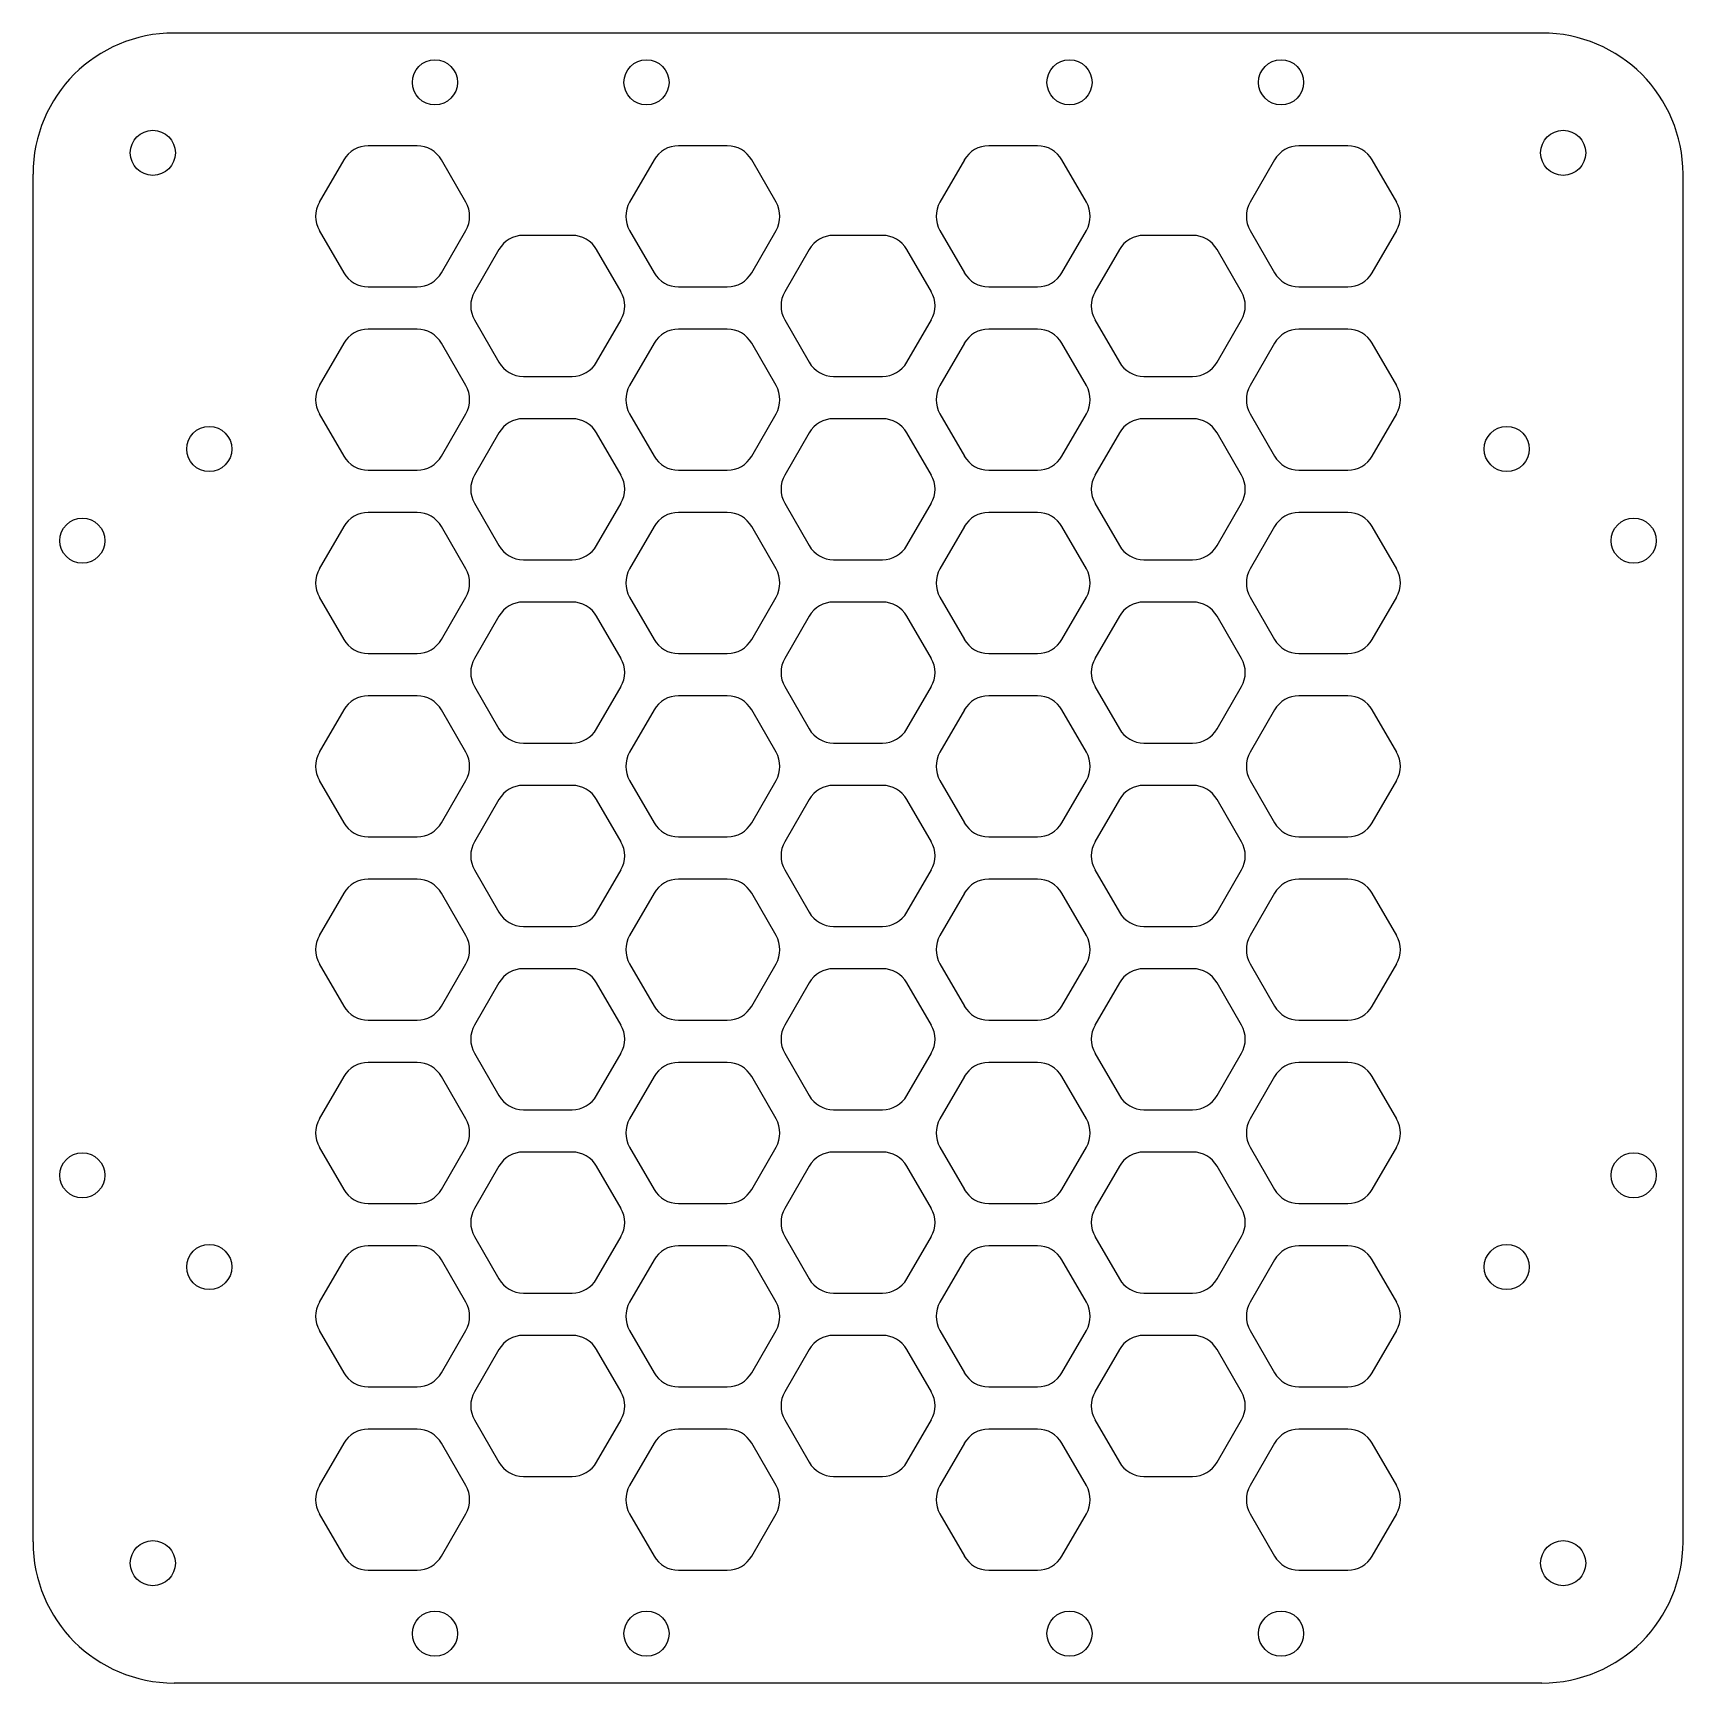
# Model space of a CAD drawing. Header units: millimetres. Extents: x -58 to 58, y -58 to 58.
import ezdxf

# ---------------------------------------------------------------- set-up
doc = ezdxf.new("R2010")
doc.units = ezdxf.units.MM

msp = doc.modelspace()

# ---------------------------------------------------------------- linework, layer by layer
at = {"color": 7, "linetype": 'Continuous', "lineweight": 25}
for p, q in [((48.5, 58.5), (-48.5, 58.5)), ((-31.27, 50.5), (-34.73, 50.5)), ((-9.27, 50.5), (-12.73, 50.5)), ((12.73, 50.5), (9.27, 50.5)), ((34.73, 50.5), (31.27, 50.5)), ((-36.46, 49.5), (-38.2, 46.5)), ((-27.8, 46.5), (-29.54, 49.5)), ((-14.46, 49.5), (-16.2, 46.5)), ((-5.8, 46.5), (-7.54, 49.5)), ((7.54, 49.5), (5.8, 46.5)), ((16.2, 46.5), (14.46, 49.5)), ((29.54, 49.5), (27.8, 46.5)), ((38.2, 46.5), (36.46, 49.5)), ((-58.5, -48.5), (-58.5, 48.5)), ((58.5, -48.5), (58.5, 48.5)), ((-38.2, 44.5), (-36.46, 41.5)), ((-29.54, 41.5), (-27.8, 44.5)), ((-16.2, 44.5), (-14.46, 41.5)), ((-7.54, 41.5), (-5.8, 44.5)), ((5.8, 44.5), (7.54, 41.5)), ((14.46, 41.5), (16.2, 44.5)), ((27.8, 44.5), (29.54, 41.5)), ((36.46, 41.5), (38.2, 44.5)), ((-20.27, 44.15), (-23.73, 44.15)), ((1.73, 44.15), (-1.73, 44.15)), ((23.73, 44.15), (20.27, 44.15)), ((-25.46, 43.15), (-27.2, 40.15)), ((-16.8, 40.15), (-18.54, 43.15)), ((-3.46, 43.15), (-5.2, 40.15)), ((5.2, 40.15), (3.46, 43.15)), ((18.54, 43.15), (16.8, 40.15)), ((27.2, 40.15), (25.46, 43.15)), ((-34.73, 40.5), (-31.27, 40.5)), ((-12.73, 40.5), (-9.27, 40.5)), ((9.27, 40.5), (12.73, 40.5)), ((31.27, 40.5), (34.73, 40.5)), ((-31.27, 37.5), (-34.73, 37.5)), ((-27.2, 38.15), (-25.46, 35.15)), ((-18.54, 35.15), (-16.8, 38.15)), ((-9.27, 37.5), (-12.73, 37.5)), ((-5.2, 38.15), (-3.46, 35.15)), ((3.46, 35.15), (5.2, 38.15)), ((12.73, 37.5), (9.27, 37.5)), ((16.8, 38.15), (18.54, 35.15)), ((25.46, 35.15), (27.2, 38.15)), ((34.73, 37.5), (31.27, 37.5)), ((-36.46, 36.5), (-38.2, 33.5)), ((-27.8, 33.5), (-29.54, 36.5)), ((-14.46, 36.5), (-16.2, 33.5)), ((-5.8, 33.5), (-7.54, 36.5)), ((7.54, 36.5), (5.8, 33.5)), ((16.2, 33.5), (14.46, 36.5)), ((29.54, 36.5), (27.8, 33.5)), ((38.2, 33.5), (36.46, 36.5)), ((-23.73, 34.15), (-20.27, 34.15)), ((-1.73, 34.15), (1.73, 34.15)), ((20.27, 34.15), (23.73, 34.15)), ((-38.2, 31.5), (-36.46, 28.5)), ((-29.54, 28.5), (-27.8, 31.5)), ((-20.27, 31.15), (-23.73, 31.15)), ((-16.2, 31.5), (-14.46, 28.5)), ((-7.54, 28.5), (-5.8, 31.5)), ((1.73, 31.15), (-1.73, 31.15)), ((5.8, 31.5), (7.54, 28.5)), ((14.46, 28.5), (16.2, 31.5)), ((23.73, 31.15), (20.27, 31.15)), ((27.8, 31.5), (29.54, 28.5)), ((36.46, 28.5), (38.2, 31.5)), ((-25.46, 30.15), (-27.2, 27.15)), ((-16.8, 27.15), (-18.54, 30.15)), ((-3.46, 30.15), (-5.2, 27.15)), ((5.2, 27.15), (3.46, 30.15)), ((18.54, 30.15), (16.8, 27.15)), ((27.2, 27.15), (25.46, 30.15)), ((-34.73, 27.5), (-31.27, 27.5)), ((-12.73, 27.5), (-9.27, 27.5)), ((9.27, 27.5), (12.73, 27.5)), ((31.27, 27.5), (34.73, 27.5)), ((-27.2, 25.15), (-25.46, 22.15)), ((-18.54, 22.15), (-16.8, 25.15)), ((-5.2, 25.15), (-3.46, 22.15)), ((3.46, 22.15), (5.2, 25.15)), ((16.8, 25.15), (18.54, 22.15)), ((25.46, 22.15), (27.2, 25.15)), ((-36.46, 23.5), (-38.2, 20.5)), ((-31.27, 24.5), (-34.73, 24.5)), ((-27.8, 20.5), (-29.54, 23.5)), ((-14.46, 23.5), (-16.2, 20.5)), ((-9.27, 24.5), (-12.73, 24.5)), ((-5.8, 20.5), (-7.54, 23.5)), ((7.54, 23.5), (5.8, 20.5)), ((12.73, 24.5), (9.27, 24.5)), ((16.2, 20.5), (14.46, 23.5)), ((29.54, 23.5), (27.8, 20.5)), ((34.73, 24.5), (31.27, 24.5)), ((38.2, 20.5), (36.46, 23.5)), ((-23.73, 21.15), (-20.27, 21.15)), ((-1.73, 21.15), (1.73, 21.15)), ((20.27, 21.15), (23.73, 21.15)), ((-38.2, 18.5), (-36.46, 15.5)), ((-29.54, 15.5), (-27.8, 18.5)), ((-20.27, 18.15), (-23.73, 18.15)), ((-16.2, 18.5), (-14.46, 15.5)), ((-7.54, 15.5), (-5.8, 18.5)), ((1.73, 18.15), (-1.73, 18.15)), ((5.8, 18.5), (7.54, 15.5)), ((14.46, 15.5), (16.2, 18.5)), ((23.73, 18.15), (20.27, 18.15)), ((27.8, 18.5), (29.54, 15.5)), ((36.46, 15.5), (38.2, 18.5)), ((-25.46, 17.15), (-27.2, 14.15)), ((-16.8, 14.15), (-18.54, 17.15)), ((-3.46, 17.15), (-5.2, 14.15)), ((5.2, 14.15), (3.46, 17.15)), ((18.54, 17.15), (16.8, 14.15)), ((27.2, 14.15), (25.46, 17.15)), ((-34.73, 14.5), (-31.27, 14.5)), ((-12.73, 14.5), (-9.27, 14.5)), ((9.27, 14.5), (12.73, 14.5)), ((31.27, 14.5), (34.73, 14.5)), ((-27.2, 12.15), (-25.46, 9.15)), ((-18.54, 9.15), (-16.8, 12.15)), ((-5.2, 12.15), (-3.46, 9.15)), ((3.46, 9.15), (5.2, 12.15)), ((16.8, 12.15), (18.54, 9.15)), ((25.46, 9.15), (27.2, 12.15)), ((-31.27, 11.5), (-34.73, 11.5)), ((-9.27, 11.5), (-12.73, 11.5)), ((12.73, 11.5), (9.27, 11.5)), ((34.73, 11.5), (31.27, 11.5)), ((-36.46, 10.5), (-38.2, 7.5)), ((-27.8, 7.5), (-29.54, 10.5)), ((-14.46, 10.5), (-16.2, 7.5)), ((-5.8, 7.5), (-7.54, 10.5)), ((7.54, 10.5), (5.8, 7.5)), ((16.2, 7.5), (14.46, 10.5)), ((29.54, 10.5), (27.8, 7.5)), ((38.2, 7.5), (36.46, 10.5)), ((-23.73, 8.15), (-20.27, 8.15)), ((-1.73, 8.15), (1.73, 8.15)), ((20.27, 8.15), (23.73, 8.15)), ((-38.2, 5.5), (-36.46, 2.5)), ((-29.54, 2.5), (-27.8, 5.5)), ((-20.27, 5.15), (-23.73, 5.15)), ((-16.2, 5.5), (-14.46, 2.5)), ((-7.54, 2.5), (-5.8, 5.5)), ((1.73, 5.15), (-1.73, 5.15)), ((5.8, 5.5), (7.54, 2.5)), ((14.46, 2.5), (16.2, 5.5)), ((23.73, 5.15), (20.27, 5.15)), ((27.8, 5.5), (29.54, 2.5)), ((36.46, 2.5), (38.2, 5.5)), ((-25.46, 4.15), (-27.2, 1.15)), ((-16.8, 1.15), (-18.54, 4.15)), ((-3.46, 4.15), (-5.2, 1.15)), ((5.2, 1.15), (3.46, 4.15)), ((18.54, 4.15), (16.8, 1.15)), ((27.2, 1.15), (25.46, 4.15)), ((-34.73, 1.5), (-31.27, 1.5)), ((-12.73, 1.5), (-9.27, 1.5)), ((9.27, 1.5), (12.73, 1.5)), ((31.27, 1.5), (34.73, 1.5)), ((-27.2, -0.85), (-25.46, -3.85)), ((-18.54, -3.85), (-16.8, -0.85)), ((-5.2, -0.85), (-3.46, -3.85)), ((3.46, -3.85), (5.2, -0.85)), ((16.8, -0.85), (18.54, -3.85)), ((25.46, -3.85), (27.2, -0.85)), ((-31.27, -1.5), (-34.73, -1.5)), ((-9.27, -1.5), (-12.73, -1.5)), ((12.73, -1.5), (9.27, -1.5)), ((34.73, -1.5), (31.27, -1.5)), ((-36.46, -2.5), (-38.2, -5.5)), ((-27.8, -5.5), (-29.54, -2.5)), ((-14.46, -2.5), (-16.2, -5.5)), ((-5.8, -5.5), (-7.54, -2.5)), ((7.54, -2.5), (5.8, -5.5)), ((16.2, -5.5), (14.46, -2.5)), ((29.54, -2.5), (27.8, -5.5)), ((38.2, -5.5), (36.46, -2.5)), ((-23.73, -4.85), (-20.27, -4.85)), ((-1.73, -4.85), (1.73, -4.85)), ((20.27, -4.85), (23.73, -4.85)), ((-38.2, -7.5), (-36.46, -10.5)), ((-29.54, -10.5), (-27.8, -7.5)), ((-20.27, -7.85), (-23.73, -7.85)), ((-16.2, -7.5), (-14.46, -10.5)), ((-7.54, -10.5), (-5.8, -7.5)), ((1.73, -7.85), (-1.73, -7.85)), ((5.8, -7.5), (7.54, -10.5)), ((14.46, -10.5), (16.2, -7.5)), ((23.73, -7.85), (20.27, -7.85)), ((27.8, -7.5), (29.54, -10.5)), ((36.46, -10.5), (38.2, -7.5)), ((-25.46, -8.85), (-27.2, -11.85)), ((-16.8, -11.85), (-18.54, -8.85)), ((-3.46, -8.85), (-5.2, -11.85)), ((5.2, -11.85), (3.46, -8.85)), ((18.54, -8.85), (16.8, -11.85)), ((27.2, -11.85), (25.46, -8.85)), ((-34.73, -11.5), (-31.27, -11.5)), ((-12.73, -11.5), (-9.27, -11.5)), ((9.27, -11.5), (12.73, -11.5)), ((31.27, -11.5), (34.73, -11.5)), ((-27.2, -13.85), (-25.46, -16.85)), ((-18.54, -16.85), (-16.8, -13.85)), ((-5.2, -13.85), (-3.46, -16.85)), ((3.46, -16.85), (5.2, -13.85)), ((16.8, -13.85), (18.54, -16.85)), ((25.46, -16.85), (27.2, -13.85)), ((-31.27, -14.5), (-34.73, -14.5)), ((-9.27, -14.5), (-12.73, -14.5)), ((12.73, -14.5), (9.27, -14.5)), ((34.73, -14.5), (31.27, -14.5)), ((-36.46, -15.5), (-38.2, -18.5)), ((-27.8, -18.5), (-29.54, -15.5)), ((-14.46, -15.5), (-16.2, -18.5)), ((-5.8, -18.5), (-7.54, -15.5)), ((7.54, -15.5), (5.8, -18.5)), ((16.2, -18.5), (14.46, -15.5)), ((29.54, -15.5), (27.8, -18.5)), ((38.2, -18.5), (36.46, -15.5)), ((-23.73, -17.85), (-20.27, -17.85)), ((-1.73, -17.85), (1.73, -17.85)), ((20.27, -17.85), (23.73, -17.85)), ((-38.2, -20.5), (-36.46, -23.5)), ((-29.54, -23.5), (-27.8, -20.5)), ((-20.27, -20.85), (-23.73, -20.85)), ((-16.2, -20.5), (-14.46, -23.5)), ((-7.54, -23.5), (-5.8, -20.5)), ((1.73, -20.85), (-1.73, -20.85)), ((5.8, -20.5), (7.54, -23.5)), ((14.46, -23.5), (16.2, -20.5)), ((23.73, -20.85), (20.27, -20.85)), ((27.8, -20.5), (29.54, -23.5)), ((36.46, -23.5), (38.2, -20.5)), ((-25.46, -21.85), (-27.2, -24.85)), ((-16.8, -24.85), (-18.54, -21.85)), ((-3.46, -21.85), (-5.2, -24.85)), ((5.2, -24.85), (3.46, -21.85)), ((18.54, -21.85), (16.8, -24.85)), ((27.2, -24.85), (25.46, -21.85)), ((-34.73, -24.5), (-31.27, -24.5)), ((-12.73, -24.5), (-9.27, -24.5)), ((9.27, -24.5), (12.73, -24.5)), ((31.27, -24.5), (34.73, -24.5)), ((-27.2, -26.85), (-25.46, -29.85)), ((-18.54, -29.85), (-16.8, -26.85)), ((-5.2, -26.85), (-3.46, -29.85)), ((3.46, -29.85), (5.2, -26.85)), ((16.8, -26.85), (18.54, -29.85)), ((25.46, -29.85), (27.2, -26.85)), ((-31.27, -27.5), (-34.73, -27.5)), ((-9.27, -27.5), (-12.73, -27.5)), ((12.73, -27.5), (9.27, -27.5)), ((34.73, -27.5), (31.27, -27.5)), ((-36.46, -28.5), (-38.2, -31.5)), ((-27.8, -31.5), (-29.54, -28.5)), ((-14.46, -28.5), (-16.2, -31.5)), ((-5.8, -31.5), (-7.54, -28.5)), ((7.54, -28.5), (5.8, -31.5)), ((16.2, -31.5), (14.46, -28.5)), ((29.54, -28.5), (27.8, -31.5)), ((38.2, -31.5), (36.46, -28.5)), ((-23.73, -30.85), (-20.27, -30.85)), ((-1.73, -30.85), (1.73, -30.85)), ((20.27, -30.85), (23.73, -30.85)), ((-38.2, -33.5), (-36.46, -36.5)), ((-29.54, -36.5), (-27.8, -33.5)), ((-20.27, -33.85), (-23.73, -33.85)), ((-16.2, -33.5), (-14.46, -36.5)), ((-7.54, -36.5), (-5.8, -33.5)), ((1.73, -33.85), (-1.73, -33.85)), ((5.8, -33.5), (7.54, -36.5)), ((14.46, -36.5), (16.2, -33.5)), ((23.73, -33.85), (20.27, -33.85)), ((27.8, -33.5), (29.54, -36.5)), ((36.46, -36.5), (38.2, -33.5)), ((-25.46, -34.85), (-27.2, -37.85)), ((-16.8, -37.85), (-18.54, -34.85)), ((-3.46, -34.85), (-5.2, -37.85)), ((5.2, -37.85), (3.46, -34.85)), ((18.54, -34.85), (16.8, -37.85)), ((27.2, -37.85), (25.46, -34.85)), ((-34.73, -37.5), (-31.27, -37.5)), ((-12.73, -37.5), (-9.27, -37.5)), ((9.27, -37.5), (12.73, -37.5)), ((31.27, -37.5), (34.73, -37.5)), ((-31.27, -40.5), (-34.73, -40.5)), ((-27.2, -39.85), (-25.46, -42.85)), ((-18.54, -42.85), (-16.8, -39.85)), ((-9.27, -40.5), (-12.73, -40.5)), ((-5.2, -39.85), (-3.46, -42.85)), ((3.46, -42.85), (5.2, -39.85)), ((12.73, -40.5), (9.27, -40.5)), ((16.8, -39.85), (18.54, -42.85)), ((25.46, -42.85), (27.2, -39.85)), ((34.73, -40.5), (31.27, -40.5)), ((-36.46, -41.5), (-38.2, -44.5)), ((-27.8, -44.5), (-29.54, -41.5)), ((-14.46, -41.5), (-16.2, -44.5)), ((-5.8, -44.5), (-7.54, -41.5)), ((7.54, -41.5), (5.8, -44.5)), ((16.2, -44.5), (14.46, -41.5)), ((29.54, -41.5), (27.8, -44.5)), ((38.2, -44.5), (36.46, -41.5)), ((-23.73, -43.85), (-20.27, -43.85)), ((-1.73, -43.85), (1.73, -43.85)), ((20.27, -43.85), (23.73, -43.85)), ((-38.2, -46.5), (-36.46, -49.5)), ((-29.54, -49.5), (-27.8, -46.5)), ((-16.2, -46.5), (-14.46, -49.5)), ((-7.54, -49.5), (-5.8, -46.5)), ((5.8, -46.5), (7.54, -49.5)), ((14.46, -49.5), (16.2, -46.5)), ((27.8, -46.5), (29.54, -49.5)), ((36.46, -49.5), (38.2, -46.5)), ((-34.73, -50.5), (-31.27, -50.5)), ((-12.73, -50.5), (-9.27, -50.5)), ((9.27, -50.5), (12.73, -50.5)), ((31.27, -50.5), (34.73, -50.5)), ((48.5, -58.5), (-48.5, -58.5))]:
    msp.add_line(p, q, dxfattribs=at)
for centre in [(-30, 55), (-15, 55), (15, 55), (30, 55), (-50, 50), (50, 50), (-46, 29), (46, 29), (-55, 22.5), (55, 22.5), (-55, -22.5), (55, -22.5), (-46, -29), (46, -29), (-50, -50), (50, -50), (-30, -55), (-15, -55), (15, -55), (30, -55)]:
    msp.add_circle(centre, 1.6, dxfattribs=at)
for centre, radius, start, end in [((-48.5, 48.5), 10, 90, 180), ((48.5, 48.5), 10, 0, 90), ((-34.73, 48.5), 2, 90, 150), ((-31.27, 48.5), 2, 30, 90), ((-12.73, 48.5), 2, 90, 150), ((-9.27, 48.5), 2, 30, 90), ((9.27, 48.5), 2, 90, 150), ((12.73, 48.5), 2, 30, 90), ((31.27, 48.5), 2, 90, 150), ((34.73, 48.5), 2, 30, 90), ((-36.46, 45.5), 2, 150, 210), ((-29.54, 45.5), 2, 330, 30), ((-14.46, 45.5), 2, 150, 210), ((-7.54, 45.5), 2, 330, 30), ((7.54, 45.5), 2, 150, 210), ((14.46, 45.5), 2, 330, 30), ((29.54, 45.5), 2, 150, 210), ((36.46, 45.5), 2, 330, 30), ((-23.73, 42.15), 2, 90, 150), ((-20.27, 42.15), 2, 30, 90), ((-1.73, 42.15), 2, 90, 150), ((1.73, 42.15), 2, 30, 90), ((20.27, 42.15), 2, 90, 150), ((23.73, 42.15), 2, 30, 90), ((-34.73, 42.5), 2, 210, 270), ((-31.27, 42.5), 2, 270, 330), ((-12.73, 42.5), 2, 210, 270), ((-9.27, 42.5), 2, 270, 330), ((9.27, 42.5), 2, 210, 270), ((12.73, 42.5), 2, 270, 330), ((31.27, 42.5), 2, 210, 270), ((34.73, 42.5), 2, 270, 330), ((-25.46, 39.15), 2, 150, 210), ((-18.54, 39.15), 2, 330, 30), ((-3.46, 39.15), 2, 150, 210), ((3.46, 39.15), 2, 330, 30), ((18.54, 39.15), 2, 150, 210), ((25.46, 39.15), 2, 330, 30), ((-34.73, 35.5), 2, 90, 150), ((-31.27, 35.5), 2, 30, 90), ((-12.73, 35.5), 2, 90, 150), ((-9.27, 35.5), 2, 30, 90), ((9.27, 35.5), 2, 90, 150), ((12.73, 35.5), 2, 30, 90), ((31.27, 35.5), 2, 90, 150), ((34.73, 35.5), 2, 30, 90), ((-23.73, 36.15), 2, 210, 270), ((-20.27, 36.15), 2, 270, 330), ((-1.73, 36.15), 2, 210, 270), ((1.73, 36.15), 2, 270, 330), ((20.27, 36.15), 2, 210, 270), ((23.73, 36.15), 2, 270, 330), ((-36.46, 32.5), 2, 150, 210), ((-29.54, 32.5), 2, 330, 30), ((-14.46, 32.5), 2, 150, 210), ((-7.54, 32.5), 2, 330, 30), ((7.54, 32.5), 2, 150, 210), ((14.46, 32.5), 2, 330, 30), ((29.54, 32.5), 2, 150, 210), ((36.46, 32.5), 2, 330, 30), ((-23.73, 29.15), 2, 90, 150), ((-20.27, 29.15), 2, 30, 90), ((-1.73, 29.15), 2, 90, 150), ((1.73, 29.15), 2, 30, 90), ((20.27, 29.15), 2, 90, 150), ((23.73, 29.15), 2, 30, 90), ((-34.73, 29.5), 2, 210, 270), ((-31.27, 29.5), 2, 270, 330), ((-12.73, 29.5), 2, 210, 270), ((-9.27, 29.5), 2, 270, 330), ((9.27, 29.5), 2, 210, 270), ((12.73, 29.5), 2, 270, 330), ((31.27, 29.5), 2, 210, 270), ((34.73, 29.5), 2, 270, 330), ((-25.46, 26.15), 2, 150, 210), ((-18.54, 26.15), 2, 330, 30), ((-3.46, 26.15), 2, 150, 210), ((3.46, 26.15), 2, 330, 30), ((18.54, 26.15), 2, 150, 210), ((25.46, 26.15), 2, 330, 30), ((-34.73, 22.5), 2, 90, 150), ((-31.27, 22.5), 2, 30, 90), ((-12.73, 22.5), 2, 90, 150), ((-9.27, 22.5), 2, 30, 90), ((9.27, 22.5), 2, 90, 150), ((12.73, 22.5), 2, 30, 90), ((31.27, 22.5), 2, 90, 150), ((34.73, 22.5), 2, 30, 90), ((-23.73, 23.15), 2, 210, 270), ((-20.27, 23.15), 2, 270, 330), ((-1.73, 23.15), 2, 210, 270), ((1.73, 23.15), 2, 270, 330), ((20.27, 23.15), 2, 210, 270), ((23.73, 23.15), 2, 270, 330), ((-36.46, 19.5), 2, 150, 210), ((-29.54, 19.5), 2, 330, 30), ((-14.46, 19.5), 2, 150, 210), ((-7.54, 19.5), 2, 330, 30), ((7.54, 19.5), 2, 150, 210), ((14.46, 19.5), 2, 330, 30), ((29.54, 19.5), 2, 150, 210), ((36.46, 19.5), 2, 330, 30), ((-23.73, 16.15), 2, 90, 150), ((-20.27, 16.15), 2, 30, 90), ((-1.73, 16.15), 2, 90, 150), ((1.73, 16.15), 2, 30, 90), ((20.27, 16.15), 2, 90, 150), ((23.73, 16.15), 2, 30, 90), ((-34.73, 16.5), 2, 210, 270), ((-31.27, 16.5), 2, 270, 330), ((-12.73, 16.5), 2, 210, 270), ((-9.27, 16.5), 2, 270, 330), ((9.27, 16.5), 2, 210, 270), ((12.73, 16.5), 2, 270, 330), ((31.27, 16.5), 2, 210, 270), ((34.73, 16.5), 2, 270, 330), ((-25.46, 13.15), 2, 150, 210), ((-18.54, 13.15), 2, 330, 30), ((-3.46, 13.15), 2, 150, 210), ((3.46, 13.15), 2, 330, 30), ((18.54, 13.15), 2, 150, 210), ((25.46, 13.15), 2, 330, 30), ((-34.73, 9.5), 2, 90, 150), ((-31.27, 9.5), 2, 30, 90), ((-12.73, 9.5), 2, 90, 150), ((-9.27, 9.5), 2, 30, 90), ((9.27, 9.5), 2, 90, 150), ((12.73, 9.5), 2, 30, 90), ((31.27, 9.5), 2, 90, 150), ((34.73, 9.5), 2, 30, 90), ((-23.73, 10.15), 2, 210, 270), ((-20.27, 10.15), 2, 270, 330), ((-1.73, 10.15), 2, 210, 270), ((1.73, 10.15), 2, 270, 330), ((20.27, 10.15), 2, 210, 270), ((23.73, 10.15), 2, 270, 330), ((-36.46, 6.5), 2, 150, 210), ((-29.54, 6.5), 2, 330, 30), ((-14.46, 6.5), 2, 150, 210), ((-7.54, 6.5), 2, 330, 30), ((7.54, 6.5), 2, 150, 210), ((14.46, 6.5), 2, 330, 30), ((29.54, 6.5), 2, 150, 210), ((36.46, 6.5), 2, 330, 30), ((-23.73, 3.15), 2, 90, 150), ((-20.27, 3.15), 2, 30, 90), ((-1.73, 3.15), 2, 90, 150), ((1.73, 3.15), 2, 30, 90), ((20.27, 3.15), 2, 90, 150), ((23.73, 3.15), 2, 30, 90), ((-34.73, 3.5), 2, 210, 270), ((-31.27, 3.5), 2, 270, 330), ((-12.73, 3.5), 2, 210, 270), ((-9.27, 3.5), 2, 270, 330), ((9.27, 3.5), 2, 210, 270), ((12.73, 3.5), 2, 270, 330), ((31.27, 3.5), 2, 210, 270), ((34.73, 3.5), 2, 270, 330), ((-25.46, 0.15), 2, 150, 210), ((-18.54, 0.15), 2, 330, 30), ((-3.46, 0.15), 2, 150, 210), ((3.46, 0.15), 2, 330, 30), ((18.54, 0.15), 2, 150, 210), ((25.46, 0.15), 2, 330, 30), ((-34.73, -3.5), 2, 90, 150), ((-31.27, -3.5), 2, 30, 90), ((-12.73, -3.5), 2, 90, 150), ((-9.27, -3.5), 2, 30, 90), ((9.27, -3.5), 2, 90, 150), ((12.73, -3.5), 2, 30, 90), ((31.27, -3.5), 2, 90, 150), ((34.73, -3.5), 2, 30, 90), ((-23.73, -2.85), 2, 210, 270), ((-20.27, -2.85), 2, 270, 330), ((-1.73, -2.85), 2, 210, 270), ((1.73, -2.85), 2, 270, 330), ((20.27, -2.85), 2, 210, 270), ((23.73, -2.85), 2, 270, 330), ((-36.46, -6.5), 2, 150, 210), ((-29.54, -6.5), 2, 330, 30), ((-14.46, -6.5), 2, 150, 210), ((-7.54, -6.5), 2, 330, 30), ((7.54, -6.5), 2, 150, 210), ((14.46, -6.5), 2, 330, 30), ((29.54, -6.5), 2, 150, 210), ((36.46, -6.5), 2, 330, 30), ((-23.73, -9.85), 2, 90, 150), ((-20.27, -9.85), 2, 30, 90), ((-1.73, -9.85), 2, 90, 150), ((1.73, -9.85), 2, 30, 90), ((20.27, -9.85), 2, 90, 150), ((23.73, -9.85), 2, 30, 90), ((-34.73, -9.5), 2, 210, 270), ((-31.27, -9.5), 2, 270, 330), ((-12.73, -9.5), 2, 210, 270), ((-9.27, -9.5), 2, 270, 330), ((9.27, -9.5), 2, 210, 270), ((12.73, -9.5), 2, 270, 330), ((31.27, -9.5), 2, 210, 270), ((34.73, -9.5), 2, 270, 330), ((-25.46, -12.85), 2, 150, 210), ((-18.54, -12.85), 2, 330, 30), ((-3.46, -12.85), 2, 150, 210), ((3.46, -12.85), 2, 330, 30), ((18.54, -12.85), 2, 150, 210), ((25.46, -12.85), 2, 330, 30), ((-34.73, -16.5), 2, 90, 150), ((-31.27, -16.5), 2, 30, 90), ((-12.73, -16.5), 2, 90, 150), ((-9.27, -16.5), 2, 30, 90), ((9.27, -16.5), 2, 90, 150), ((12.73, -16.5), 2, 30, 90), ((31.27, -16.5), 2, 90, 150), ((34.73, -16.5), 2, 30, 90), ((-23.73, -15.85), 2, 210, 270), ((-20.27, -15.85), 2, 270, 330), ((-1.73, -15.85), 2, 210, 270), ((1.73, -15.85), 2, 270, 330), ((20.27, -15.85), 2, 210, 270), ((23.73, -15.85), 2, 270, 330), ((-36.46, -19.5), 2, 150, 210), ((-29.54, -19.5), 2, 330, 30), ((-14.46, -19.5), 2, 150, 210), ((-7.54, -19.5), 2, 330, 30), ((7.54, -19.5), 2, 150, 210), ((14.46, -19.5), 2, 330, 30), ((29.54, -19.5), 2, 150, 210), ((36.46, -19.5), 2, 330, 30), ((-23.73, -22.85), 2, 90, 150), ((-20.27, -22.85), 2, 30, 90), ((-1.73, -22.85), 2, 90, 150), ((1.73, -22.85), 2, 30, 90), ((20.27, -22.85), 2, 90, 150), ((23.73, -22.85), 2, 30, 90), ((-34.73, -22.5), 2, 210, 270), ((-31.27, -22.5), 2, 270, 330), ((-12.73, -22.5), 2, 210, 270), ((-9.27, -22.5), 2, 270, 330), ((9.27, -22.5), 2, 210, 270), ((12.73, -22.5), 2, 270, 330), ((31.27, -22.5), 2, 210, 270), ((34.73, -22.5), 2, 270, 330), ((-25.46, -25.85), 2, 150, 210), ((-18.54, -25.85), 2, 330, 30), ((-3.46, -25.85), 2, 150, 210), ((3.46, -25.85), 2, 330, 30), ((18.54, -25.85), 2, 150, 210), ((25.46, -25.85), 2, 330, 30), ((-34.73, -29.5), 2, 90, 150), ((-31.27, -29.5), 2, 30, 90), ((-12.73, -29.5), 2, 90, 150), ((-9.27, -29.5), 2, 30, 90), ((9.27, -29.5), 2, 90, 150), ((12.73, -29.5), 2, 30, 90), ((31.27, -29.5), 2, 90, 150), ((34.73, -29.5), 2, 30, 90), ((-23.73, -28.85), 2, 210, 270), ((-20.27, -28.85), 2, 270, 330), ((-1.73, -28.85), 2, 210, 270), ((1.73, -28.85), 2, 270, 330), ((20.27, -28.85), 2, 210, 270), ((23.73, -28.85), 2, 270, 330), ((-36.46, -32.5), 2, 150, 210), ((-29.54, -32.5), 2, 330, 30), ((-14.46, -32.5), 2, 150, 210), ((-7.54, -32.5), 2, 330, 30), ((7.54, -32.5), 2, 150, 210), ((14.46, -32.5), 2, 330, 30), ((29.54, -32.5), 2, 150, 210), ((36.46, -32.5), 2, 330, 30), ((-23.73, -35.85), 2, 90, 150), ((-20.27, -35.85), 2, 30, 90), ((-1.73, -35.85), 2, 90, 150), ((1.73, -35.85), 2, 30, 90), ((20.27, -35.85), 2, 90, 150), ((23.73, -35.85), 2, 30, 90), ((-34.73, -35.5), 2, 210, 270), ((-31.27, -35.5), 2, 270, 330), ((-12.73, -35.5), 2, 210, 270), ((-9.27, -35.5), 2, 270, 330), ((9.27, -35.5), 2, 210, 270), ((12.73, -35.5), 2, 270, 330), ((31.27, -35.5), 2, 210, 270), ((34.73, -35.5), 2, 270, 330), ((-25.46, -38.85), 2, 150, 210), ((-18.54, -38.85), 2, 330, 30), ((-3.46, -38.85), 2, 150, 210), ((3.46, -38.85), 2, 330, 30), ((18.54, -38.85), 2, 150, 210), ((25.46, -38.85), 2, 330, 30), ((-34.73, -42.5), 2, 90, 150), ((-31.27, -42.5), 2, 30, 90), ((-12.73, -42.5), 2, 90, 150), ((-9.27, -42.5), 2, 30, 90), ((9.27, -42.5), 2, 90, 150), ((12.73, -42.5), 2, 30, 90), ((31.27, -42.5), 2, 90, 150), ((34.73, -42.5), 2, 30, 90), ((-23.73, -41.85), 2, 210, 270), ((-20.27, -41.85), 2, 270, 330), ((-1.73, -41.85), 2, 210, 270), ((1.73, -41.85), 2, 270, 330), ((20.27, -41.85), 2, 210, 270), ((23.73, -41.85), 2, 270, 330), ((-36.46, -45.5), 2, 150, 210), ((-29.54, -45.5), 2, 330, 30), ((-14.46, -45.5), 2, 150, 210), ((-7.54, -45.5), 2, 330, 30), ((7.54, -45.5), 2, 150, 210), ((14.46, -45.5), 2, 330, 30), ((29.54, -45.5), 2, 150, 210), ((36.46, -45.5), 2, 330, 30), ((-48.5, -48.5), 10, 180, 270), ((48.5, -48.5), 10, 270, 0), ((-34.73, -48.5), 2, 210, 270), ((-31.27, -48.5), 2, 270, 330), ((-12.73, -48.5), 2, 210, 270), ((-9.27, -48.5), 2, 270, 330), ((9.27, -48.5), 2, 210, 270), ((12.73, -48.5), 2, 270, 330), ((31.27, -48.5), 2, 210, 270), ((34.73, -48.5), 2, 270, 330)]:
    msp.add_arc(centre, radius, start, end, dxfattribs=at)

doc.saveas('drawing.dxf')
